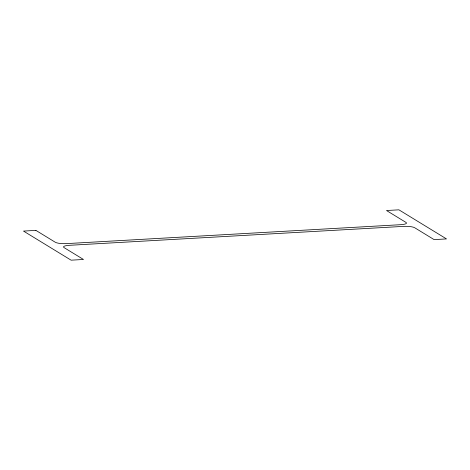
<?xml version="1.0" encoding="UTF-8"?>
<svg xmlns="http://www.w3.org/2000/svg" width="470" height="470" viewBox="0 0 470 470"><rect width="100%" height="100%" fill="white"/><g stroke="black" fill="none" stroke-linecap="round" stroke-linejoin="round"><path stroke-width="0.7" d="M35.885 230.382L23.5 231.087L71.093 260.174L83.478 259.475L64.002 247.572A8.572 1.839 1.3 0 1 69.119 245.322L403.654 226.376A8.572 1.839 1.3 0 1 414.64 227.709L434.115 239.618L446.5 238.913L398.907 209.826L386.522 210.525L405.998 222.428A8.572 1.839 1.3 0 1 400.881 224.678L66.346 243.625A8.572 1.839 1.3 0 1 55.36 242.291L35.885 230.382"/></g></svg>
